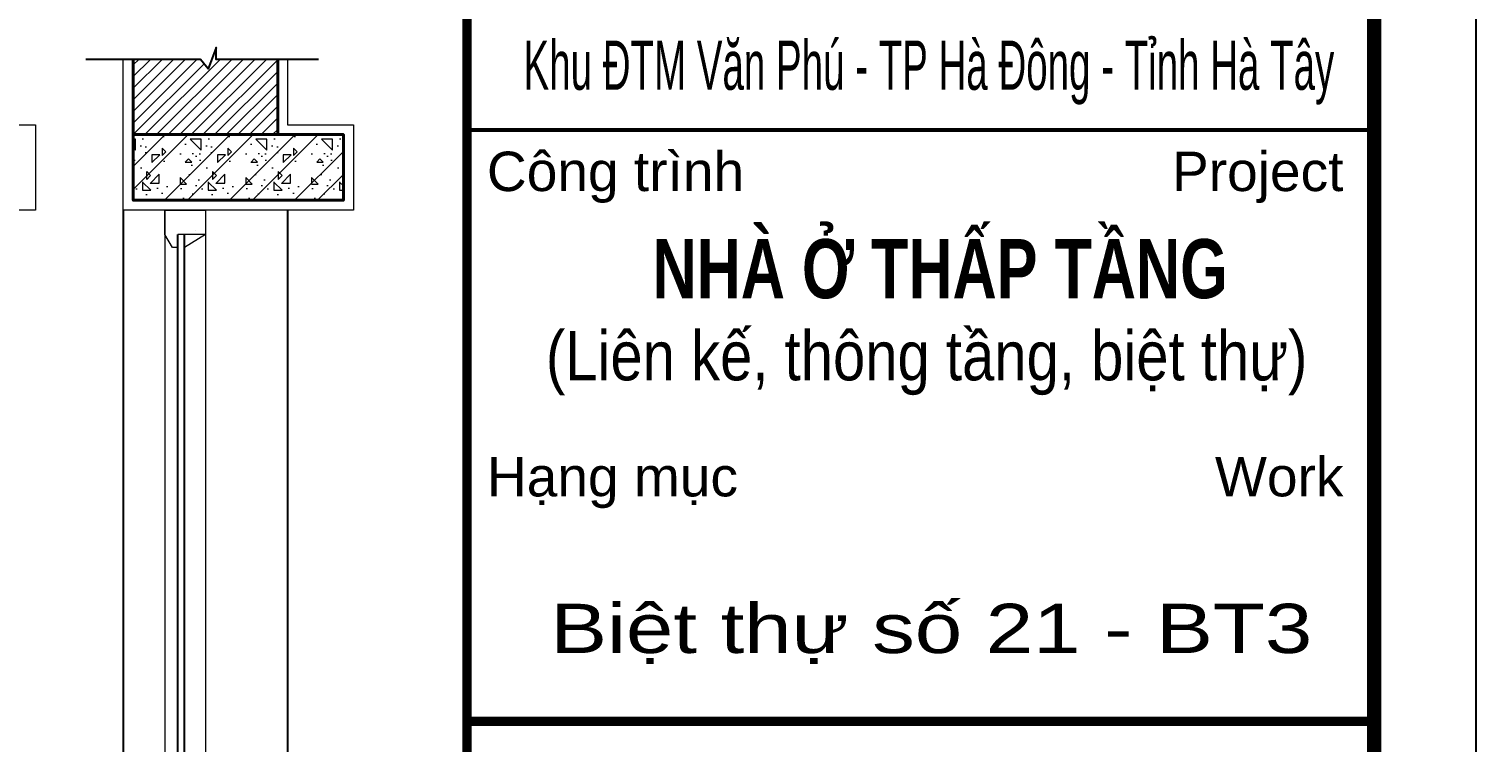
# Model space of a CAD drawing. Header units: millimetres. Extents: x -229618 to 2906, y -178063 to 96806.
# Drawn here: x -9945 to -7743, y -60511 to -59425 of the extents above; entities that cross this region are included whole.
import ezdxf
from ezdxf.enums import TextEntityAlignment as Align

# ---------------------------------------------------------------- set-up
doc = ezdxf.new("R2010")
doc.units = ezdxf.units.MM
doc.header["$LTSCALE"] = 200
doc.header["$MEASUREMENT"] = 0
doc.layers.get('DEFPOINTS').update_dxf_attribs({"linetype": 'CONTINUOUS'})
for name, color, linetype, lineweight in [('cat', 1, 'CONTINUOUS', 40), ('hatch', 250, 'CONTINUOUS', 5), ('nho', 252, 'CONTINUOUS', 15), ('thay', 7, 'CONTINUOUS', 18)]:
    doc.layers.add(name, color=color, linetype=linetype, lineweight=lineweight)
doc.layers.add('CUA', color=145, linetype='CONTINUOUS')
doc.layers.add('KHUNGTEN', color=7, linetype='CONTINUOUS')
doc.layers.add('in', color=203, linetype='CONTINUOUS', lineweight=5, plot=False)
doc.styles.add('Aria H B iso', font='Vharialb_0.ttf')
doc.styles.add('Arial iso', font='vnarial_0.ttf')

# ---------------------------------------------------------------- blocks, each defined once
blk = doc.blocks.new('KhungA3')
at = {"layer": 'DEFPOINTS', "color": 8}
blk.add_lwpolyline([(-3.738, 3.813), (416.305, 3.813), (416.305, 300.813), (-3.738, 300.813)], close=True, dxfattribs=at)
at = {"layer": 'KHUNGTEN', "color": 4}
for points, const_width in [([(7.542, 8.987), (411.131, 8.987), (411.131, 295.639), (7.542, 295.639)], 0.724), ([(365.131, 295.639), (411.131, 295.639), (411.131, 8.987), (365.131, 8.987)], 0.466)]:
    blk.add_lwpolyline(points, close=True, dxfattribs=dict(at, const_width=const_width))
at = {"layer": 'KHUNGTEN', "color": 8, "const_width": 0.207}
blk.add_lwpolyline([(365.131, 214.008), (411.131, 214.008)], dxfattribs=at)
at = {"layer": 'KHUNGTEN', "color": 4, "const_width": 0.466}
blk.add_lwpolyline([(365.131, 184.008), (411.131, 184.008)], dxfattribs=at)
at = {"layer": 'KHUNGTEN', "color": 7}
for s, height, style, width, p, p2 in [('Khu §TM V¨n Phó - TP Hµ §«ng - TØnh Hµ T©y', 2.5, 'Arial iso', 0.558949, (367.995, 216.042), (409.114, 216.042)), ('nhµ ë thÊp tÇng ', 3, 'Aria H B iso', 0.745677, (374.535, 205.468), (404.57, 205.468)), ('(Liªn kÕ, th«ng tÇng, biÖt thù)', 2.5, 'Arial iso', 0.850064, (369.129, 201.303), (407.75, 201.303)), ('BiÖt thù sè 21 - BT3', 2.5, 'Arial iso', 1.25209, (369.351, 187.469), (407.998, 187.469))]:
    blk.add_text(s, height=height, dxfattribs=dict(at, style=style, width=width)).set_placement(p, p2, align=Align.FIT)
at = {"layer": 'KHUNGTEN', "color": 8, "style": 'Arial iso', "width": 1}
for s, p in [('C«ng tr×nh', (366.139, 210.904)), ('H¹ng môc', (366.139, 195.415))]:
    blk.add_text(s, height=2, dxfattribs=at).set_placement(p)
for s, p in [('Project', (409.579, 210.904)), ('Work', (409.579, 195.415))]:
    blk.add_text(s, height=2, dxfattribs=at).set_placement(p, align=Align.RIGHT)

msp = doc.modelspace()

# ---------------------------------------------------------------- hatches: boundary and pattern name
at = {"layer": 'hatch', "linetype": 'Continuous'}
h = msp.add_hatch(dxfattribs=at)
h.set_pattern_fill('ANSI31', color=256, scale=100, style=0)
h.set_pattern_definition([(45, (-9786.255, -59586.229), (-8.83883, 8.83883), [])])
h.paths.add_polyline_path([(-9566.3, -59471.7), (-9659.8, -59471.7), (-9659.8, -59453.8), (-9672.1, -59486.1), (-9684, -59471.7), (-9786.3, -59471.7), (-9786.3, -59586.2), (-9566.3, -59586.2)])
h = msp.add_hatch(dxfattribs=at)
h.set_pattern_fill('BT', color=256, scale=100, style=0)
h.set_pattern_definition([(0, (-81439.19, -45826.49), (0, 100), [0, -100]), (0, (-81509.83, -45783.26), (0, 100), [0, -100]), (0, (-81506.7, -45800.86), (0, 100), [0, -100]), (0, (-81471.48, -45792.65), (0, 100), [0, -100]), (0, (-81490.46, -45763.89), (0, 100), [0, -100]), (0, (-81495.55, -45776.6), (0, 100), [0, -100]), (0, (-81486.54, -45755.28), (0, 100), [0, -100]), (0, (-81500.44, -45746.87), (0, 100), [0, -100]), (0, (-81481.26, -45768.78), (0, 100), [0, -100]), (0, (-81513.35, -45768.39), (0, 100), [0, -100]), (0, (-81449.36, -45768), (0, 100), [0, -100]), (0, (-81434.88, -45765.26), (0, 100), [0, -100]), (0, (-81442.32, -45775.43), (0, 100), [0, -100]), (0, (-81440.17, -45789.12), (0, 100), [0, -100]), (0, (-81466.19, -45777.19), (0, 100), [0, -100]), (0, (-81466.98, -45804.77), (0, 100), [0, -100]), (0, (-81466.98, -45813.38), (0, 100), [0, -100]), (0, (-81514.33, -45815.34), (0, 100), [0, -100]), (0, (-81474.8, -45803.6), (0, 100), [0, -100]), (0, (-81474.41, -45836.86), (0, 100), [0, -100]), (0, (-81485.17, -45815.53), (0, 100), [0, -100]), (0, (-81484.39, -45825.32), (0, 100), [0, -100]), (0, (-81497.31, -45832.55), (0, 100), [0, -100]), (0, (-81490.65, -45819.25), (0, 100), [0, -100]), (0, (-81495.35, -45815.14), (0, 100), [0, -100]), (45, (-81442.49, -45818.215), (0, 100.00003), [8, -133.4214]), (135, (-81436.83, -45812.56), (-100.00003, 0), [8, -133.4214]), (270, (-81442.49, -45806.9), (100, -2e-14), [11.3137, -88.6863]), (180, (-81445.96, -45816.94), (-1e-14, -100), [12, -88]), (270, (-81457.96, -45816.94), (100, -2e-14), [12, -88]), (45, (-81457.96, -45828.94), (0, 100.00003), [16.9706, -124.4508]), (90, (-81482.97, -45810.03), (-100, 6e-15), [16.8, -83.2]), (180, (-81482.97, -45793.23), (-1e-14, -100), [16.8, -83.2]), (315, (-81499.77, -45793.226), (100.00003, -2e-14), [23.7588, -117.6626]), (135, (-81497.2, -45828.01), (-100.00003, 0), [7, -134.4214]), (225, (-81502.15, -45823.06), (-1e-14, -100.00003), [7, -134.4214]), (0, (-81507.1, -45828.01), (0, 100), [9.8995, -90.1005]), (0, (-81460.65, -45760.4), (0, 100), [13.75, -86.25]), (90, (-81446.9, -45760.4), (-100, 6e-15), [13.75, -86.25]), (225, (-81446.896, -45746.65), (-1e-14, -100.00003), [19.4454, -121.9759]), (270, (-81472.21, -45758.41), (100, -2e-14), [12.5, -87.5]), (0, (-81472.21, -45770.91), (0, 100), [12.5, -87.5]), (135, (-81459.71, -45770.91), (-100.00003, 0), [17.6777, -123.7437]), (45, (-81465.85, -45754.56), (0, 100.00003), [8.5, -132.9214]), (135, (-81459.84, -45748.55), (-100.00003, 0), [8.5, -132.9214]), (270, (-81465.85, -45742.54), (100, -2e-14), [12.0208, -87.9792]), (135, (-81505.115, -45761.76), (-100.00003, 0), [14.1421, -127.2792]), (0, (-81515.12, -45761.76), (0, 100), [10, -90]), (270, (-81515.12, -45751.76), (100, -2e-14), [10, -90]), (45, (-81522.48, -45839.32), (-49.497475, 49.497475), []), (45, (-81487.48, -45839.32), (-49.497475, 49.497475), [])])
h.paths.add_polyline_path([(-9786.3, -59586.2), (-9566.3, -59586.2), (-9466.3, -59586.2), (-9466.3, -59686.2), (-9786.3, -59686.2)])

# ---------------------------------------------------------------- linework, layer by layer
at = {"layer": 'cat', "linetype": 'Continuous'}
msp.add_line((-9566.3, -59586.2), (-9786.3, -59586.2), dxfattribs=at)
for points in [[(-9786.3, -59471.7), (-9786.3, -59586.2)], [(-9566.3, -59471.7), (-9566.3, -59586.2), (-9466.3, -59586.2), (-9466.3, -59686.2), (-9786.3, -59686.2), (-9786.3, -59471.7)], [(-9566.3, -59471.7), (-9566.3, -59586.2)]]:
    msp.add_lwpolyline(points, dxfattribs=at)
at = {"layer": 'CUA', "ltscale": 0.5}
for p, q in [((-9551.3, -59701.2), (-9551.3, -61401.2)), ((-9718.3, -61364.2), (-9718.3, -59738.2)), ((-9708.3, -61364.2), (-9708.3, -59738.2))]:
    msp.add_line(p, q, dxfattribs=at)
at = {"layer": 'CUA'}
msp.add_lwpolyline([(-9504.4, -59471.7), (-9659.8, -59471.7), (-9659.8, -59453.8), (-9672.1, -59486.1), (-9684, -59471.7), (-9858.1, -59471.7)], dxfattribs=at)
at = {"layer": 'CUA', "ltscale": 0.5}
msp.add_lwpolyline([(-9801.3, -59701.2), (-9801.3, -61401.2)], dxfattribs=at)
at = {"layer": 'hatch', "linetype": 'Continuous'}
for points in [[(-10035.1, -59471.7), (-10035.1, -59571.2), (-9935.1, -59571.2), (-9935.1, -59701.2), (-10285.1, -59701.2), (-10285.1, -59471.7)], [(-9551.3, -59471.7), (-9551.3, -59571.2), (-9451.3, -59571.2), (-9451.3, -59701.2), (-9801.3, -59701.2), (-9801.3, -59471.7)]]:
    msp.add_lwpolyline(points, dxfattribs=at)
at = {"layer": 'in', "linetype": 'Continuous'}
msp.add_lwpolyline([(-20344.3, -56974.9), (-7743, -56974.9), (-7743, -65884.9), (-20344.3, -65884.9)], close=True, dxfattribs=at)
at = {"layer": 'nho', "linetype": 'Continuous'}
for p, q in [((-9738.3, -59738.2), (-9738.3, -61364.2)), ((-9676.3, -59738.2), (-9676.3, -61364.2))]:
    msp.add_line(p, q, dxfattribs=at)
at = {"layer": 'thay', "ltscale": 0.5}
for p, q in [((-9691.1, -59732.2), (-9691.1, -59732.2)), ((-9676.3, -59738.2), (-9708.3, -59758.2))]:
    msp.add_line(p, q, dxfattribs=at)
msp.add_lwpolyline([(-9738.3, -59701.2), (-9676.3, -59701.2), (-9676.3, -59738.2), (-9718.3, -59738.2), (-9718.3, -59758.2), (-9726.3, -59758.2), (-9738.3, -59738.2), (-9738.3, -59701.2), (-9738.3, -59738.2)], dxfattribs=at)

# ---------------------------------------------------------------- block references
at = {"layer": 'KHUNGTEN', "xscale": 30, "yscale": 30, "zscale": 30.00000000000154}
msp.add_blockref('KhungA3', (-20232.2, -65999.3), dxfattribs=at)

doc.saveas('drawing.dxf')
